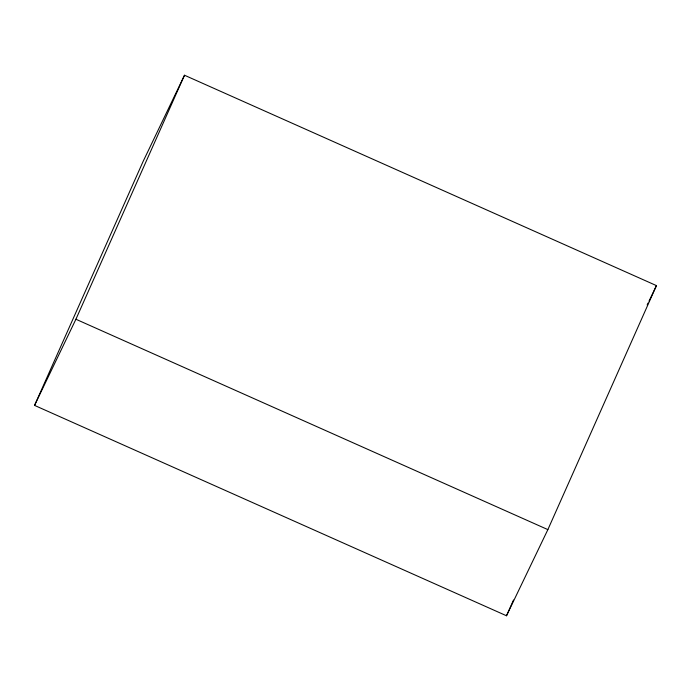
<?xml version="1.0" encoding="UTF-8"?>
<svg xmlns="http://www.w3.org/2000/svg" width="691" height="691" viewBox="0 0 691 691"><rect width="100%" height="100%" fill="white"/><g stroke="black" fill="none" stroke-linecap="round" stroke-linejoin="round"><path stroke-width="1.04" d="M34.55 405.392L143.132 161.383L184.497 75.233L656.45 285.608L547.868 529.617L506.503 615.767L34.55 405.392L75.915 319.242L184.497 75.233M506.503 615.767L513.508 600.021M647.156 304.964L648.08 303.029M649.013 301.095L656.45 285.608M75.915 319.242L547.868 529.617"/></g></svg>
